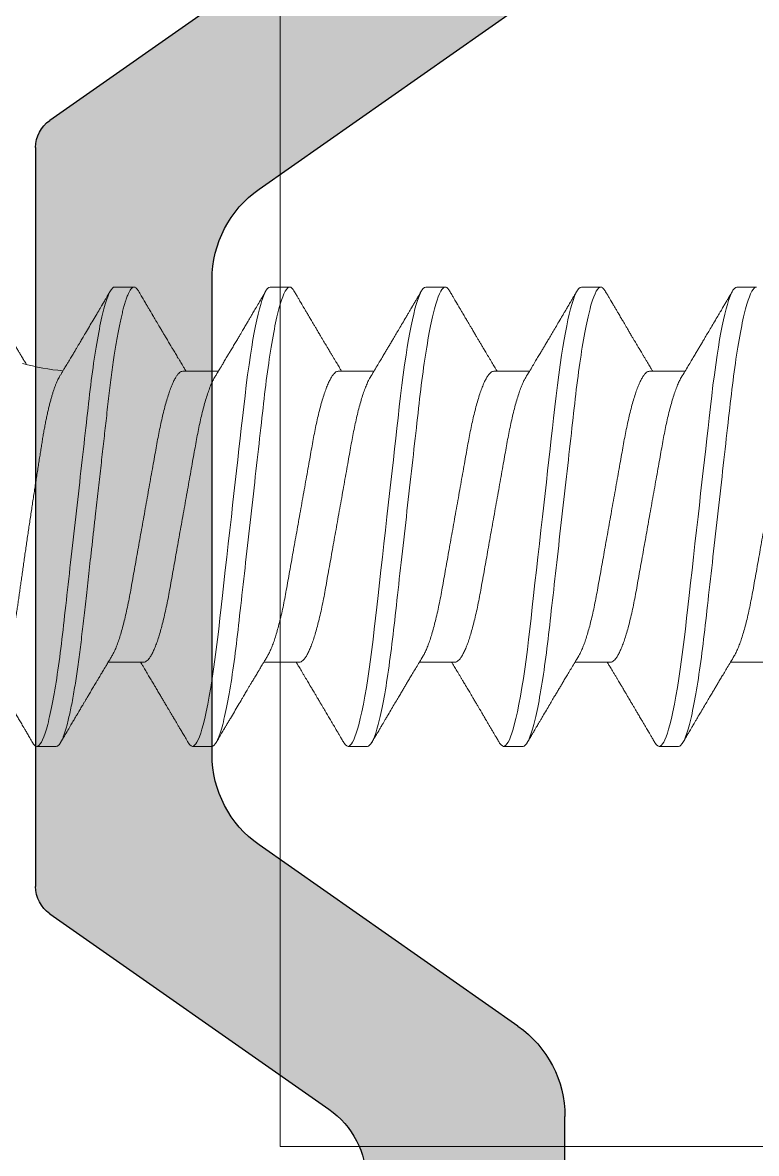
# Model space of a CAD drawing. Extents: x -82 to 113, y -82 to 93.
# Drawn here: x -3.4421 to -3.1801, y 70.3119 to 70.7156 of the extents above; entities that cross this region are included whole.
import ezdxf

# ---------------------------------------------------------------- set-up
doc = ezdxf.new("R2010")
doc.units = 0
doc.header["$MEASUREMENT"] = 0
doc.linetypes.add('SLD-Solid', pattern=[0])
doc.layers.get('0').update_dxf_attribs({"linetype": 'CONTINUOUS'})
for name, color, linetype in [('Ballons', 7, 'CONTINUOUS'), ('I-Strut', 7, 'CONTINUOUS'), ('VENT', 5, 'CONTINUOUS')]:
    doc.layers.add(name, color=color, linetype=linetype)

# ---------------------------------------------------------------- blocks, each defined once
blk = doc.blocks.new('hdgh')
at = {"color": 7, "linetype": 'Continuous', "lineweight": 15}
for p, q in [((0.10011, 0.22493), (0.10011, -0.22468)), ((0.10011, -0.22468), (2.2757, -0.22468))]:
    blk.add_line(p, q, dxfattribs=at)
blk = doc.blocks.new('20254')
at = {"color": 7, "linetype": 'SLD-Solid', "lineweight": 15}
for p, q in [((0.13819, 0.082), (0.13125, 0.082)), ((0.19375, 0.082), (0.18681, 0.082)), ((0.24931, 0.082), (0.24236, 0.082)), ((0.30486, 0.082), (0.29792, 0.082)), ((0.36042, 0.082), (0.35347, 0.082)), ((0.16944, 0.05193), (0.15674, 0.05193)), ((0.225, 0.05193), (0.21229, 0.05193)), ((0.28056, 0.05193), (0.26785, 0.05193)), ((0.33611, 0.05193), (0.3234, 0.05193)), ((0.39167, 0.05193), (0.37896, 0.05193)), ((0.18333, -0.05193), (0.19604, -0.05193)), ((0.23889, -0.05193), (0.2516, -0.05193)), ((0.29444, -0.05193), (0.30715, -0.05193)), ((0.35, -0.05193), (0.36271, -0.05193)), ((0.15903, -0.082), (0.16597, -0.082)), ((0.21458, -0.082), (0.22153, -0.082)), ((0.27014, -0.082), (0.27708, -0.082)), ((0.32569, -0.082), (0.33264, -0.082)), ((0.38125, -0.082), (0.38819, -0.082))]:
    blk.add_line(p, q, dxfattribs=at)
at = {"color": 7, "linetype": 'SLD-Solid', "lineweight": 15, "flags": 128}
for points in [[(0.18527, 0.08062), (0.1854, 0.08084), (0.18588, 0.08149), (0.18635, 0.08187), (0.18681, 0.082), (0.18719, 0.08191), (0.18759, 0.08163), (0.188, 0.08116), (0.18842, 0.08049), (0.18886, 0.07962), (0.1893, 0.07857), (0.18974, 0.07732), (0.19019, 0.07589), (0.19064, 0.07426), (0.19119, 0.07209), (0.19173, 0.06966), (0.19228, 0.06699), (0.19282, 0.0641), (0.19335, 0.061), (0.19387, 0.05772), (0.19436, 0.05442), (0.19484, 0.051), (0.1953, 0.04746), (0.19574, 0.04382), (0.19617, 0.04011), (0.1966, 0.03626), (0.19705, 0.03226), (0.19752, 0.02812), (0.19802, 0.02366), (0.19854, 0.01907), (0.19907, 0.01439), (0.19961, 0.00963), (0.20015, 0.00483), (0.20069, 0), (0.20116, -0.00413), (0.20163, -0.00825), (0.20209, -0.01233), (0.20254, -0.01637), (0.20299, -0.02035), (0.20342, -0.02418), (0.20385, -0.02793), (0.20426, -0.03158), (0.20466, -0.03513), (0.20512, -0.03921), (0.20557, -0.04312), (0.20603, -0.04694), (0.20651, -0.05067), (0.20701, -0.05426), (0.20752, -0.05772), (0.20796, -0.06054), (0.20842, -0.06323), (0.20888, -0.06576), (0.20934, -0.06814), (0.20981, -0.07035), (0.21027, -0.07235), (0.21072, -0.07417), (0.21118, -0.07581), (0.21163, -0.07725), (0.21215, -0.07872), (0.21267, -0.07992), (0.21317, -0.08084), (0.21366, -0.08149), (0.21413, -0.08187), (0.21458, -0.082), (0.21458, -0.082)], [(0.24083, 0.08062), (0.24095, 0.08084), (0.24144, 0.08149), (0.24191, 0.08187), (0.24236, 0.082), (0.24275, 0.08191), (0.24314, 0.08163), (0.24356, 0.08116), (0.24398, 0.08049), (0.24441, 0.07962), (0.24485, 0.07857), (0.24529, 0.07732), (0.24574, 0.07589), (0.2462, 0.07426), (0.24674, 0.07209), (0.24729, 0.06966), (0.24783, 0.06699), (0.24837, 0.0641), (0.24891, 0.061), (0.24943, 0.05772), (0.24992, 0.05442), (0.25039, 0.051), (0.25085, 0.04746), (0.25129, 0.04382), (0.25172, 0.04011), (0.25216, 0.03626), (0.25261, 0.03226), (0.25307, 0.02812), (0.25358, 0.02366), (0.2541, 0.01907), (0.25463, 0.01439), (0.25516, 0.00963), (0.2557, 0.00483), (0.25625, 0), (0.25672, -0.00413), (0.25718, -0.00825), (0.25764, -0.01233), (0.2581, -0.01637), (0.25855, -0.02035), (0.25898, -0.02418), (0.2594, -0.02793), (0.25982, -0.03158), (0.26022, -0.03513), (0.26068, -0.03921), (0.26112, -0.04312), (0.26158, -0.04694), (0.26206, -0.05067), (0.26256, -0.05426), (0.26307, -0.05772), (0.26352, -0.06054), (0.26397, -0.06323), (0.26443, -0.06576), (0.2649, -0.06814), (0.26536, -0.07035), (0.26582, -0.07235), (0.26628, -0.07417), (0.26673, -0.07581), (0.26718, -0.07725), (0.26771, -0.07872), (0.26823, -0.07992), (0.26873, -0.08084), (0.26922, -0.08149), (0.26969, -0.08187), (0.27014, -0.082), (0.27014, -0.082)], [(0.29639, 0.08062), (0.29651, 0.08084), (0.297, 0.08149), (0.29747, 0.08187), (0.29792, 0.082), (0.2983, 0.08191), (0.2987, 0.08163), (0.29911, 0.08116), (0.29954, 0.08049), (0.29997, 0.07962), (0.30041, 0.07857), (0.30085, 0.07732), (0.3013, 0.07589), (0.30175, 0.07426), (0.3023, 0.07209), (0.30284, 0.06966), (0.30339, 0.06699), (0.30393, 0.0641), (0.30446, 0.061), (0.30498, 0.05772), (0.30547, 0.05442), (0.30595, 0.051), (0.30641, 0.04746), (0.30685, 0.04382), (0.30728, 0.04011), (0.30771, 0.03626), (0.30816, 0.03226), (0.30863, 0.02812), (0.30913, 0.02366), (0.30965, 0.01907), (0.31018, 0.01439), (0.31072, 0.00963), (0.31126, 0.00483), (0.31181, 0), (0.31227, -0.00413), (0.31274, -0.00825), (0.3132, -0.01233), (0.31365, -0.01637), (0.3141, -0.02035), (0.31454, -0.02418), (0.31496, -0.02793), (0.31537, -0.03158), (0.31577, -0.03513), (0.31623, -0.03921), (0.31668, -0.04312), (0.31714, -0.04694), (0.31762, -0.05067), (0.31812, -0.05426), (0.31863, -0.05772), (0.31907, -0.06054), (0.31953, -0.06323), (0.31999, -0.06576), (0.32045, -0.06814), (0.32092, -0.07035), (0.32138, -0.07235), (0.32183, -0.07417), (0.32229, -0.07581), (0.32274, -0.07725), (0.32327, -0.07872), (0.32378, -0.07992), (0.32429, -0.08084), (0.32477, -0.08149), (0.32524, -0.08187), (0.32569, -0.082), (0.32569, -0.082)], [(0.35194, 0.08062), (0.35206, 0.08084), (0.35255, 0.08149), (0.35302, 0.08187), (0.35347, 0.082), (0.35386, 0.08191), (0.35426, 0.08163), (0.35467, 0.08116), (0.35509, 0.08049), (0.35553, 0.07962), (0.35596, 0.07857), (0.35641, 0.07732), (0.35686, 0.07589), (0.35731, 0.07426), (0.35785, 0.07209), (0.3584, 0.06966), (0.35894, 0.06699), (0.35948, 0.0641), (0.36002, 0.061), (0.36054, 0.05772), (0.36103, 0.05442), (0.3615, 0.051), (0.36196, 0.04746), (0.36241, 0.04382), (0.36283, 0.04011), (0.36327, 0.03626), (0.36372, 0.03226), (0.36419, 0.02812), (0.36469, 0.02366), (0.36521, 0.01907), (0.36574, 0.01439), (0.36627, 0.00963), (0.36682, 0.00483), (0.36736, 0), (0.36783, -0.00413), (0.36829, -0.00825), (0.36875, -0.01233), (0.36921, -0.01637), (0.36966, -0.02035), (0.37009, -0.02418), (0.37052, -0.02793), (0.37093, -0.03158), (0.37133, -0.03513), (0.37179, -0.03921), (0.37223, -0.04312), (0.3727, -0.04694), (0.37318, -0.05067), (0.37367, -0.05426), (0.37418, -0.05772), (0.37463, -0.06054), (0.37508, -0.06323), (0.37554, -0.06576), (0.37601, -0.06814), (0.37647, -0.07035), (0.37693, -0.07235), (0.37739, -0.07417), (0.37784, -0.07581), (0.37829, -0.07725), (0.37882, -0.07872), (0.37934, -0.07992), (0.37984, -0.08084), (0.38033, -0.08149), (0.3808, -0.08187), (0.38125, -0.082), (0.38125, -0.082)]]:
    blk.add_lwpolyline(points, dxfattribs=at)
at = {"color": 7, "linetype": 'SLD-Solid', "lineweight": 15}
blk.add_arc((0.14585, -0.12181), 0.06988, 94.3001, 106.3714, dxfattribs=at)
for points, knots in [([(0.12972, 0.08062), (0.12976, 0.08069), (0.12997, 0.08108), (0.13033, 0.08152), (0.1308, 0.08193), (0.1311, 0.08198), (0.13125, 0.082)], [0, 0, 0, 0, 0.07665, 0.388307, 0.69623, 1, 1, 1, 1]), ([(0.13125, 0.082), (0.13225, 0.082), (0.13342, 0.08), (0.13587, 0.07169), (0.13714, 0.06538), (0.1389, 0.05388), (0.13947, 0.04973), (0.14052, 0.04105), (0.14101, 0.03655), (0.14266, 0.02194), (0.1439, 0.01099), (0.14638, -0.01099), (0.14762, -0.02194), (0.14927, -0.03655), (0.14976, -0.04105), (0.15081, -0.04973), (0.15137, -0.05388), (0.15314, -0.06538), (0.15441, -0.07169), (0.15686, -0.08), (0.15803, -0.082), (0.15903, -0.082)], [0, 0, 0, 0, 0.125, 0.125, 0.25, 0.25, 0.3125, 0.3125, 0.375, 0.375, 0.5, 0.5, 0.625, 0.625, 0.6875, 0.6875, 0.75, 0.75, 0.875, 0.875, 1, 1, 1, 1]), ([(0.13819, 0.082), (0.13832, 0.08198), (0.13858, 0.08195), (0.13898, 0.08166), (0.13939, 0.08119), (0.13981, 0.08052), (0.14025, 0.07965), (0.14068, 0.0786), (0.14113, 0.07735), (0.14158, 0.07592), (0.14206, 0.07419), (0.14258, 0.07213), (0.14312, 0.0697), (0.14367, 0.06703), (0.14421, 0.06414), (0.14474, 0.06104), (0.14525, 0.05781), (0.14575, 0.05446), (0.14622, 0.05104), (0.14668, 0.04749), (0.14713, 0.04386), (0.14755, 0.04012), (0.14799, 0.03626), (0.14844, 0.03226), (0.14892, 0.02806), (0.14941, 0.02366), (0.14993, 0.01907), (0.15046, 0.01439), (0.151, 0.00963), (0.15154, 0.00483), (0.15206, 0.00023), (0.15255, -0.00413), (0.15301, -0.00825), (0.15348, -0.01233), (0.15393, -0.01637), (0.15438, -0.02032), (0.15481, -0.02418), (0.15524, -0.02793), (0.15565, -0.03158), (0.15608, -0.03535), (0.15651, -0.03921), (0.15696, -0.04316), (0.15742, -0.04698), (0.1579, -0.05071), (0.15839, -0.05431), (0.15888, -0.05759), (0.15935, -0.06057), (0.15981, -0.06326), (0.16027, -0.06579), (0.16073, -0.06817), (0.16119, -0.07037), (0.16165, -0.07238), (0.16211, -0.0742), (0.16257, -0.07584), (0.16304, -0.07737), (0.16354, -0.07877), (0.16406, -0.07996), (0.16456, -0.08088), (0.16505, -0.08153), (0.16552, -0.08192), (0.16595, -0.08204), (0.16636, -0.08194), (0.16676, -0.08166), (0.16714, -0.08123), (0.16739, -0.08081), (0.1675, -0.08063)], [0, 0, 0, 0, 0.014227, 0.028623, 0.043174, 0.057865, 0.072679, 0.087333, 0.102073, 0.116881, 0.131741, 0.14947, 0.167213, 0.18494, 0.202617, 0.220216, 0.237705, 0.25427, 0.270686, 0.286929, 0.302979, 0.318829, 0.33477, 0.350915, 0.367243, 0.384522, 0.401951, 0.419504, 0.437149, 0.454857, 0.472597, 0.487771, 0.502925, 0.51804, 0.533097, 0.548076, 0.562694, 0.577204, 0.59159, 0.605835, 0.622593, 0.639185, 0.655963, 0.672957, 0.690142, 0.707493, 0.722443, 0.737478, 0.752576, 0.76772, 0.78289, 0.797795, 0.812688, 0.827549, 0.842361, 0.859903, 0.87732, 0.894584, 0.911667, 0.928546, 0.945198, 0.959425, 0.973821, 0.988372, 1, 1, 1, 1]), ([(0.19375, 0.082), (0.19475, 0.082), (0.19592, 0.08), (0.19837, 0.07169), (0.19964, 0.06538), (0.2014, 0.05388), (0.20197, 0.04973), (0.20302, 0.04105), (0.20351, 0.03655), (0.20516, 0.02194), (0.2064, 0.01099), (0.20888, -0.01099), (0.21012, -0.02194), (0.21177, -0.03655), (0.21226, -0.04105), (0.21331, -0.04973), (0.21387, -0.05388), (0.21564, -0.06538), (0.21691, -0.07169), (0.21936, -0.08), (0.22053, -0.082), (0.22153, -0.082)], [0, 0, 0, 0, 0.125, 0.125, 0.25, 0.25, 0.3125, 0.3125, 0.375, 0.375, 0.5, 0.5, 0.625, 0.625, 0.6875, 0.6875, 0.75, 0.75, 0.875, 0.875, 1, 1, 1, 1]), ([(0.24931, 0.082), (0.25031, 0.082), (0.25148, 0.08), (0.25392, 0.07169), (0.2552, 0.06538), (0.25696, 0.05388), (0.25752, 0.04973), (0.25858, 0.04105), (0.25907, 0.03655), (0.26072, 0.02194), (0.26195, 0.01099), (0.26443, -0.01099), (0.26567, -0.02194), (0.26732, -0.03655), (0.26781, -0.04105), (0.26886, -0.04973), (0.26943, -0.05388), (0.27119, -0.06538), (0.27246, -0.07169), (0.27491, -0.08), (0.27608, -0.082), (0.27708, -0.082)], [0, 0, 0, 0, 0.125, 0.125, 0.25, 0.25, 0.3125, 0.3125, 0.375, 0.375, 0.5, 0.5, 0.625, 0.625, 0.6875, 0.6875, 0.75, 0.75, 0.875, 0.875, 1, 1, 1, 1]), ([(0.30486, 0.082), (0.30586, 0.082), (0.30703, 0.08), (0.30948, 0.07169), (0.31075, 0.06538), (0.31252, 0.05388), (0.31308, 0.04973), (0.31413, 0.04105), (0.31462, 0.03655), (0.31627, 0.02194), (0.31751, 0.01099), (0.31999, -0.01099), (0.32123, -0.02194), (0.32288, -0.03655), (0.32337, -0.04105), (0.32442, -0.04973), (0.32498, -0.05388), (0.32675, -0.06538), (0.32802, -0.07169), (0.33047, -0.08), (0.33164, -0.082), (0.33264, -0.082)], [0, 0, 0, 0, 0.125, 0.125, 0.25, 0.25, 0.3125, 0.3125, 0.375, 0.375, 0.5, 0.5, 0.625, 0.625, 0.6875, 0.6875, 0.75, 0.75, 0.875, 0.875, 1, 1, 1, 1]), ([(0.36042, 0.082), (0.36142, 0.082), (0.36259, 0.08), (0.36504, 0.07169), (0.36631, 0.06538), (0.36807, 0.05388), (0.36864, 0.04973), (0.36969, 0.04105), (0.37018, 0.03655), (0.37183, 0.02194), (0.37307, 0.01099), (0.37555, -0.01099), (0.37678, -0.02194), (0.37843, -0.03655), (0.37892, -0.04105), (0.37998, -0.04973), (0.38054, -0.05388), (0.3823, -0.06538), (0.38358, -0.07169), (0.38602, -0.08), (0.38719, -0.082), (0.38819, -0.082)], [0, 0, 0, 0, 0.125, 0.125, 0.25, 0.25, 0.3125, 0.3125, 0.375, 0.375, 0.5, 0.5, 0.625, 0.625, 0.6875, 0.6875, 0.75, 0.75, 0.875, 0.875, 1, 1, 1, 1]), ([(0.12972, 0.08064), (0.12939, 0.08008), (0.12878, 0.07903), (0.12791, 0.07757), (0.12718, 0.07632), (0.12657, 0.07528), (0.12605, 0.0744), (0.1256, 0.07363), (0.12516, 0.07289), (0.1246, 0.07193), (0.12392, 0.07078), (0.12316, 0.06949), (0.12248, 0.06835), (0.12197, 0.06748), (0.12156, 0.06679), (0.12117, 0.06614), (0.12073, 0.06538), (0.12026, 0.0646), (0.11984, 0.06388), (0.11947, 0.06326), (0.11913, 0.06269), (0.1188, 0.06213), (0.11842, 0.06149), (0.11796, 0.06072), (0.1174, 0.05977), (0.11692, 0.05897), (0.11663, 0.05849), (0.11657, 0.05839)], [0, 0, 0, 0, 0.075415, 0.14118, 0.197308, 0.24381, 0.281008, 0.315059, 0.348359, 0.380907, 0.44375, 0.503172, 0.554797, 0.597471, 0.620964, 0.648073, 0.685152, 0.722463, 0.753946, 0.782398, 0.805665, 0.830712, 0.857978, 0.892307, 0.935021, 0.986105, 1, 1, 1, 1]), ([(0.15806, 0.04973), (0.15783, 0.0501), (0.15743, 0.05078), (0.15688, 0.05169), (0.15644, 0.05243), (0.15607, 0.05304), (0.15576, 0.05356), (0.15547, 0.05404), (0.15516, 0.05456), (0.15479, 0.05517), (0.15437, 0.05589), (0.15391, 0.05665), (0.15349, 0.05736), (0.15313, 0.05795), (0.15283, 0.05846), (0.15252, 0.05898), (0.15215, 0.0596), (0.15157, 0.06058), (0.15082, 0.06184), (0.14999, 0.06324), (0.14925, 0.06448), (0.14863, 0.06554), (0.14809, 0.06644), (0.14763, 0.06722), (0.1472, 0.06794), (0.14682, 0.06859), (0.14644, 0.06923), (0.14605, 0.0699), (0.14557, 0.07072), (0.14499, 0.07168), (0.14427, 0.07292), (0.14337, 0.07445), (0.14228, 0.0763), (0.14105, 0.07839), (0.14018, 0.07987), (0.13972, 0.08064)], [0, 0, 0, 0, 0.036375, 0.065752, 0.088832, 0.10846, 0.124925, 0.139155, 0.155434, 0.175287, 0.198721, 0.225258, 0.248989, 0.268164, 0.282809, 0.298279, 0.318445, 0.343234, 0.393465, 0.440819, 0.479272, 0.513949, 0.543231, 0.56711, 0.589352, 0.613399, 0.63006, 0.651531, 0.677897, 0.709164, 0.745336, 0.797458, 0.857265, 0.924774, 1, 1, 1, 1]), ([(0.18528, 0.08064), (0.18494, 0.08007), (0.1843, 0.07898), (0.1834, 0.07744), (0.1826, 0.07609), (0.18192, 0.07494), (0.18135, 0.07397), (0.18092, 0.07323), (0.18061, 0.0727), (0.18039, 0.07233), (0.18021, 0.07203), (0.18004, 0.07174), (0.17984, 0.0714), (0.17957, 0.07095), (0.17919, 0.07031), (0.17873, 0.06952), (0.1782, 0.06863), (0.1776, 0.06762), (0.17696, 0.06653), (0.17625, 0.06533), (0.17566, 0.06434), (0.17515, 0.06347), (0.17472, 0.06274), (0.17429, 0.06202), (0.1739, 0.06137), (0.17357, 0.06082), (0.17327, 0.06031), (0.17294, 0.05976), (0.17254, 0.05907), (0.17208, 0.05831), (0.17161, 0.05752), (0.17113, 0.05672), (0.17065, 0.05591), (0.17016, 0.0551), (0.16967, 0.05427), (0.16912, 0.05336), (0.16864, 0.05256), (0.16834, 0.05207), (0.16826, 0.05193)], [0, 0, 0, 0, 0.060027, 0.113444, 0.160262, 0.20049, 0.234136, 0.261206, 0.277196, 0.289491, 0.300394, 0.308243, 0.319963, 0.335678, 0.355386, 0.386884, 0.418389, 0.447438, 0.493211, 0.531698, 0.572864, 0.596748, 0.622367, 0.648909, 0.67194, 0.690791, 0.706379, 0.725027, 0.74907, 0.777618, 0.805316, 0.831266, 0.861834, 0.889567, 0.916413, 0.94833, 0.985719, 1, 1, 1, 1]), ([(0.21362, 0.04973), (0.21337, 0.05013), (0.21292, 0.05088), (0.21229, 0.05193), (0.21176, 0.05282), (0.21129, 0.0536), (0.21091, 0.05424), (0.21061, 0.05473), (0.21037, 0.05514), (0.21009, 0.05561), (0.20972, 0.05623), (0.20928, 0.05696), (0.20872, 0.0579), (0.2081, 0.05894), (0.20745, 0.06004), (0.20687, 0.061), (0.20636, 0.06186), (0.2059, 0.06263), (0.20547, 0.06337), (0.20501, 0.06415), (0.20422, 0.06547), (0.20313, 0.06732), (0.20175, 0.06965), (0.20059, 0.07162), (0.19965, 0.07321), (0.199, 0.07431), (0.19854, 0.07509), (0.19826, 0.07558), (0.19809, 0.07586), (0.19789, 0.0762), (0.1976, 0.0767), (0.19719, 0.07739), (0.19666, 0.07829), (0.19601, 0.0794), (0.19554, 0.08021), (0.19528, 0.08064)], [0, 0, 0, 0, 0.0389475, 0.0729414, 0.1019674, 0.1260137, 0.1487359, 0.1639027, 0.1742179, 0.1887235, 0.2091963, 0.2346023, 0.2597649, 0.3005393, 0.3359693, 0.366051, 0.3941458, 0.419258, 0.441383, 0.465029, 0.4950611, 0.5698952, 0.6442649, 0.7212028, 0.7611606, 0.7978204, 0.827546, 0.8368654, 0.8451548, 0.8546362, 0.8705004, 0.8929639, 0.9220311, 0.9577075, 1, 1, 1, 1]), ([(0.24083, 0.08064), (0.24057, 0.0802), (0.2401, 0.0794), (0.23945, 0.07829), (0.23893, 0.0774), (0.23855, 0.07677), (0.23831, 0.07635), (0.23817, 0.07611), (0.23798, 0.07579), (0.23768, 0.07529), (0.23722, 0.07449), (0.23666, 0.07354), (0.23596, 0.07237), (0.23522, 0.0711), (0.23451, 0.06991), (0.23392, 0.06891), (0.23338, 0.068), (0.23278, 0.06698), (0.23212, 0.06585), (0.23145, 0.06473), (0.23082, 0.06367), (0.23028, 0.06276), (0.2298, 0.06195), (0.22942, 0.06131), (0.22912, 0.06081), (0.22888, 0.0604), (0.22862, 0.05996), (0.22828, 0.05939), (0.22785, 0.05866), (0.22736, 0.05784), (0.22681, 0.05693), (0.22626, 0.056), (0.22572, 0.0551), (0.22522, 0.05426), (0.22469, 0.05339), (0.22423, 0.05261), (0.22392, 0.0521), (0.22382, 0.05193)], [0, 0, 0, 0, 0.045775, 0.084131, 0.115075, 0.138612, 0.150192, 0.158483, 0.163856, 0.183478, 0.211094, 0.246472, 0.282539, 0.333808, 0.378477, 0.407016, 0.438347, 0.473682, 0.513015, 0.556337, 0.590525, 0.623906, 0.651915, 0.674506, 0.691683, 0.703738, 0.717681, 0.737473, 0.763111, 0.793819, 0.82368, 0.85875, 0.890452, 0.918808, 0.946487, 0.981767, 1, 1, 1, 1]), ([(0.26917, 0.04973), (0.26874, 0.05045), (0.26792, 0.05182), (0.26674, 0.05377), (0.26568, 0.05555), (0.26472, 0.05715), (0.26388, 0.05857), (0.26311, 0.05986), (0.26238, 0.06109), (0.26163, 0.06235), (0.26079, 0.06376), (0.25985, 0.06535), (0.25879, 0.06715), (0.25761, 0.06914), (0.25656, 0.07092), (0.25571, 0.07236), (0.25513, 0.07334), (0.25464, 0.07417), (0.25429, 0.07477), (0.25402, 0.07522), (0.25378, 0.07563), (0.25348, 0.07615), (0.25304, 0.0769), (0.25245, 0.0779), (0.25168, 0.0792), (0.25113, 0.08013), (0.25084, 0.08064)], [0, 0, 0, 0, 0.06997, 0.133056, 0.190547, 0.242491, 0.288789, 0.328728, 0.367368, 0.408273, 0.451739, 0.504295, 0.56186, 0.626323, 0.697702, 0.734108, 0.765807, 0.792588, 0.814446, 0.823999, 0.836768, 0.853658, 0.87467, 0.909103, 0.950877, 1, 1, 1, 1]), ([(0.29639, 0.08064), (0.29613, 0.0802), (0.29566, 0.0794), (0.29501, 0.07829), (0.29448, 0.0774), (0.29411, 0.07677), (0.29387, 0.07635), (0.29372, 0.07611), (0.29354, 0.07579), (0.29324, 0.07529), (0.29277, 0.07449), (0.29221, 0.07354), (0.29152, 0.07237), (0.29077, 0.0711), (0.29007, 0.06991), (0.28948, 0.06891), (0.28894, 0.068), (0.28834, 0.06698), (0.28767, 0.06585), (0.28701, 0.06473), (0.28638, 0.06367), (0.28584, 0.06276), (0.28536, 0.06195), (0.28497, 0.06131), (0.28468, 0.06081), (0.28443, 0.0604), (0.28417, 0.05996), (0.28384, 0.05939), (0.2834, 0.05866), (0.28291, 0.05784), (0.28237, 0.05693), (0.28182, 0.056), (0.28127, 0.0551), (0.28077, 0.05426), (0.28025, 0.05339), (0.27979, 0.05261), (0.27948, 0.0521), (0.27937, 0.05193)], [0, 0, 0, 0, 0.045775, 0.084131, 0.115075, 0.138612, 0.150192, 0.158483, 0.163856, 0.183478, 0.211094, 0.246473, 0.282539, 0.333808, 0.378477, 0.407016, 0.438347, 0.473682, 0.513015, 0.556337, 0.590525, 0.623906, 0.651915, 0.674506, 0.691683, 0.703738, 0.717681, 0.737473, 0.763111, 0.793819, 0.82368, 0.85875, 0.890452, 0.918808, 0.946487, 0.981767, 1, 1, 1, 1]), ([(0.32473, 0.04973), (0.32429, 0.05045), (0.32347, 0.05182), (0.3223, 0.05377), (0.32124, 0.05555), (0.32028, 0.05715), (0.31943, 0.05857), (0.31867, 0.05986), (0.31793, 0.06109), (0.31718, 0.06235), (0.31634, 0.06376), (0.31541, 0.06535), (0.31434, 0.06715), (0.31316, 0.06914), (0.31211, 0.07092), (0.31126, 0.07236), (0.31069, 0.07334), (0.3102, 0.07417), (0.30985, 0.07477), (0.30958, 0.07522), (0.30934, 0.07563), (0.30903, 0.07615), (0.30859, 0.0769), (0.308, 0.0779), (0.30724, 0.0792), (0.30669, 0.08013), (0.30639, 0.08064)], [0, 0, 0, 0, 0.06997, 0.133056, 0.190547, 0.242491, 0.288789, 0.328728, 0.367368, 0.408273, 0.451738, 0.504295, 0.56186, 0.626323, 0.697702, 0.734108, 0.765807, 0.792588, 0.814446, 0.823999, 0.836768, 0.853658, 0.87467, 0.909103, 0.950877, 1, 1, 1, 1]), ([(0.35194, 0.08064), (0.35168, 0.0802), (0.35121, 0.0794), (0.35056, 0.07829), (0.35004, 0.0774), (0.34967, 0.07677), (0.34942, 0.07635), (0.34928, 0.07611), (0.34909, 0.07579), (0.34879, 0.07529), (0.34833, 0.07449), (0.34777, 0.07354), (0.34708, 0.07237), (0.34633, 0.0711), (0.34563, 0.06991), (0.34503, 0.06891), (0.3445, 0.068), (0.34389, 0.06698), (0.34323, 0.06585), (0.34256, 0.06473), (0.34193, 0.06367), (0.34139, 0.06276), (0.34092, 0.06195), (0.34053, 0.06131), (0.34024, 0.06081), (0.33999, 0.0604), (0.33973, 0.05996), (0.33939, 0.05939), (0.33896, 0.05866), (0.33847, 0.05784), (0.33792, 0.05693), (0.33737, 0.056), (0.33683, 0.0551), (0.33633, 0.05426), (0.33581, 0.05339), (0.33534, 0.05261), (0.33503, 0.0521), (0.33493, 0.05193)], [0, 0, 0, 0, 0.045775, 0.084131, 0.115075, 0.138612, 0.150192, 0.158483, 0.163856, 0.183478, 0.211094, 0.246473, 0.282539, 0.333808, 0.378477, 0.407016, 0.438347, 0.473682, 0.513015, 0.556337, 0.590525, 0.623906, 0.651915, 0.674506, 0.691683, 0.703738, 0.717681, 0.737473, 0.763111, 0.793819, 0.82368, 0.85875, 0.890452, 0.918808, 0.946487, 0.981767, 1, 1, 1, 1]), ([(0.38028, 0.04973), (0.37985, 0.05045), (0.37903, 0.05182), (0.37785, 0.05377), (0.37679, 0.05555), (0.37583, 0.05715), (0.37499, 0.05857), (0.37422, 0.05986), (0.37349, 0.06109), (0.37274, 0.06235), (0.3719, 0.06376), (0.37096, 0.06535), (0.3699, 0.06715), (0.36872, 0.06914), (0.36767, 0.07092), (0.36682, 0.07236), (0.36624, 0.07334), (0.36575, 0.07417), (0.3654, 0.07477), (0.36513, 0.07522), (0.36489, 0.07563), (0.36459, 0.07615), (0.36415, 0.0769), (0.36356, 0.0779), (0.3628, 0.0792), (0.36224, 0.08013), (0.36195, 0.08064)], [0, 0, 0, 0, 0.069971, 0.133056, 0.190547, 0.242491, 0.288789, 0.328728, 0.367368, 0.408273, 0.451739, 0.504295, 0.56186, 0.626323, 0.697702, 0.734108, 0.765807, 0.792588, 0.814446, 0.823999, 0.836768, 0.853658, 0.87467, 0.909103, 0.950877, 1, 1, 1, 1]), ([(0.13935, -0.05004), (0.13935, -0.05003), (0.13922, -0.04984), (0.13897, -0.04937), (0.1386, -0.04863), (0.13823, -0.04779), (0.13785, -0.04685), (0.13747, -0.04582), (0.13709, -0.0447), (0.13672, -0.0435), (0.13635, -0.04223), (0.13599, -0.04089), (0.13562, -0.03947), (0.13527, -0.03796), (0.13491, -0.03637), (0.13455, -0.0347), (0.13421, -0.03294), (0.13387, -0.03115), (0.13354, -0.02932), (0.13323, -0.02745), (0.13292, -0.02553), (0.13261, -0.02355), (0.13228, -0.0215), (0.13195, -0.0194), (0.13162, -0.01726), (0.13128, -0.01509), (0.13094, -0.01291), (0.1306, -0.01071), (0.13026, -0.00848), (0.12991, -0.00622), (0.12956, -0.00393), (0.12921, -0.0016), (0.12886, 0.00074), (0.12851, 0.00307), (0.12817, 0.00538), (0.12783, 0.00768), (0.1275, 0.00997), (0.12716, 0.01227), (0.12683, 0.01457), (0.1265, 0.01687), (0.12617, 0.01915), (0.12586, 0.02137), (0.12555, 0.02353), (0.12526, 0.02562), (0.12497, 0.02768), (0.12468, 0.02972), (0.12439, 0.03171), (0.12408, 0.03368), (0.12377, 0.03559), (0.12346, 0.03743), (0.12315, 0.03921), (0.12283, 0.04092), (0.12252, 0.04257), (0.1222, 0.04416), (0.12187, 0.04568), (0.12155, 0.04714), (0.12122, 0.04853), (0.12089, 0.04982), (0.12057, 0.05102), (0.12026, 0.05213), (0.11994, 0.05315), (0.11963, 0.05409), (0.11931, 0.05494), (0.119, 0.0557), (0.1187, 0.05635), (0.11841, 0.05688), (0.11814, 0.0573), (0.11788, 0.05762), (0.11763, 0.05786), (0.11747, 0.05794), (0.11739, 0.05799)], [0, 0, 0, 0, 0.000747, 0.015086, 0.029523, 0.04396, 0.058705, 0.07345, 0.088302, 0.103153, 0.117619, 0.132085, 0.146652, 0.161219, 0.176106, 0.190994, 0.205993, 0.220992, 0.235361, 0.249729, 0.264198, 0.278667, 0.293441, 0.308215, 0.323092, 0.33797, 0.352541, 0.367112, 0.381782, 0.396452, 0.411432, 0.426412, 0.441498, 0.456585, 0.47136, 0.486135, 0.501013, 0.515892, 0.531097, 0.546301, 0.56162, 0.576938, 0.591637, 0.606336, 0.621138, 0.63594, 0.651049, 0.666158, 0.681369, 0.696581, 0.711612, 0.726642, 0.741773, 0.756904, 0.77235, 0.787797, 0.803352, 0.818907, 0.834247, 0.849587, 0.865034, 0.880482, 0.896267, 0.912052, 0.927955, 0.943858, 0.957842, 0.971846, 0.985913, 1, 1, 1, 1]), ([(0.15806, 0.04973), (0.15827, 0.04935), (0.15871, 0.04858), (0.15938, 0.0471), (0.16005, 0.0454), (0.1607, 0.04349), (0.16135, 0.04138), (0.16199, 0.03907), (0.16263, 0.03654), (0.16327, 0.03379), (0.16389, 0.03085), (0.16449, 0.02779), (0.16506, 0.02461), (0.16565, 0.02128), (0.16626, 0.01788), (0.16688, 0.0144), (0.1675, 0.0109), (0.16814, 0.00731), (0.16879, 0.00367), (0.16946, -0.00007), (0.17014, -0.00389), (0.17083, -0.00775), (0.1715, -0.01154), (0.17216, -0.01524), (0.1728, -0.01882), (0.1734, -0.02219), (0.17396, -0.02534), (0.1745, -0.02832), (0.17507, -0.03119), (0.17566, -0.03395), (0.17628, -0.03664), (0.17693, -0.03922), (0.17762, -0.04165), (0.17831, -0.04386), (0.179, -0.04583), (0.17969, -0.04753), (0.18036, -0.04894), (0.18101, -0.05006), (0.18162, -0.0509), (0.18222, -0.0515), (0.18279, -0.05186), (0.18315, -0.05191), (0.18333, -0.05193)], [0, 0, 0, 0, 0.025056, 0.051306, 0.07614, 0.100988, 0.125785, 0.150464, 0.174964, 0.200685, 0.226068, 0.251053, 0.275673, 0.300597, 0.325927, 0.350128, 0.374582, 0.399229, 0.424006, 0.448848, 0.475194, 0.501462, 0.527575, 0.553458, 0.579042, 0.604262, 0.627655, 0.650894, 0.674509, 0.698472, 0.722732, 0.748723, 0.774911, 0.801222, 0.827578, 0.8539, 0.88011, 0.904653, 0.928969, 0.953, 0.976693, 1, 1, 1, 1]), ([(0.16944, 0.05193), (0.16964, 0.0519), (0.17002, 0.05185), (0.17063, 0.05144), (0.17126, 0.05077), (0.17192, 0.04982), (0.1726, 0.04858), (0.17327, 0.0471), (0.17394, 0.04539), (0.17459, 0.04349), (0.17524, 0.04138), (0.17588, 0.03907), (0.17652, 0.03654), (0.17716, 0.03379), (0.17778, 0.03085), (0.17838, 0.02779), (0.17895, 0.02461), (0.17954, 0.02128), (0.18015, 0.01788), (0.18076, 0.0144), (0.18139, 0.0109), (0.18203, 0.00731), (0.18268, 0.00367), (0.18335, -0.00007), (0.18403, -0.00389), (0.18471, -0.00775), (0.18539, -0.01154), (0.18605, -0.01524), (0.18669, -0.01882), (0.18729, -0.02219), (0.18785, -0.02534), (0.18839, -0.02832), (0.18895, -0.03119), (0.18954, -0.03395), (0.19017, -0.03664), (0.19082, -0.03922), (0.1915, -0.04165), (0.1922, -0.04386), (0.19289, -0.04583), (0.19358, -0.04753), (0.19419, -0.04883), (0.19457, -0.04946), (0.19472, -0.04971)], [0, 0, 0, 0, 0.0247329, 0.0498966, 0.075433, 0.1012784, 0.1273633, 0.1536143, 0.1784492, 0.2032981, 0.2280951, 0.2527754, 0.2772758, 0.3029969, 0.3283811, 0.3533669, 0.3779878, 0.4029119, 0.4282428, 0.452445, 0.4768994, 0.5015467, 0.5263243, 0.5511677, 0.5775145, 0.6037831, 0.6298963, 0.6557803, 0.6813649, 0.7065855, 0.7299791, 0.753219, 0.7768347, 0.8007988, 0.8250592, 0.8510503, 0.8772394, 0.903551, 0.9299075, 0.9562304, 0.9824417, 1, 1, 1, 1]), ([(0.21361, 0.04973), (0.21383, 0.04935), (0.21427, 0.04858), (0.21494, 0.0471), (0.2156, 0.0454), (0.21626, 0.04349), (0.21691, 0.04138), (0.21755, 0.03907), (0.21819, 0.03654), (0.21883, 0.03379), (0.21945, 0.03085), (0.22005, 0.02779), (0.22061, 0.02461), (0.2212, 0.02128), (0.22181, 0.01788), (0.22243, 0.0144), (0.22306, 0.0109), (0.2237, 0.00731), (0.22435, 0.00367), (0.22501, -0.00007), (0.22569, -0.00389), (0.22638, -0.00775), (0.22706, -0.01154), (0.22772, -0.01524), (0.22836, -0.01882), (0.22896, -0.02219), (0.22952, -0.02534), (0.23005, -0.02832), (0.23062, -0.03119), (0.23121, -0.03395), (0.23183, -0.03664), (0.23249, -0.03922), (0.23317, -0.04165), (0.23386, -0.04386), (0.23456, -0.04583), (0.23525, -0.04753), (0.23592, -0.04894), (0.23656, -0.05006), (0.23718, -0.0509), (0.23777, -0.0515), (0.23835, -0.05186), (0.23871, -0.05191), (0.23889, -0.05193)], [0, 0, 0, 0, 0.025055, 0.051305, 0.07614, 0.100988, 0.125784, 0.150464, 0.174963, 0.200684, 0.226067, 0.251052, 0.275673, 0.300596, 0.325926, 0.350128, 0.374582, 0.399228, 0.424005, 0.448848, 0.475194, 0.501462, 0.527574, 0.553458, 0.579042, 0.604262, 0.627654, 0.650894, 0.674509, 0.698472, 0.722732, 0.748722, 0.774911, 0.801222, 0.827577, 0.8539, 0.88011, 0.904653, 0.928969, 0.953, 0.976693, 1, 1, 1, 1]), ([(0.225, 0.05193), (0.22519, 0.0519), (0.22558, 0.05185), (0.22619, 0.05144), (0.22682, 0.05077), (0.22748, 0.04982), (0.22815, 0.04858), (0.22882, 0.0471), (0.22949, 0.04539), (0.23015, 0.04349), (0.2308, 0.04138), (0.23144, 0.03907), (0.23208, 0.03654), (0.23271, 0.03379), (0.23334, 0.03085), (0.23393, 0.02779), (0.2345, 0.02461), (0.23509, 0.02128), (0.2357, 0.01788), (0.23632, 0.0144), (0.23695, 0.0109), (0.23759, 0.00731), (0.23823, 0.00367), (0.2389, -0.00007), (0.23958, -0.00389), (0.24027, -0.00775), (0.24095, -0.01154), (0.24161, -0.01524), (0.24224, -0.01882), (0.24284, -0.02219), (0.24341, -0.02534), (0.24394, -0.02832), (0.24451, -0.03119), (0.2451, -0.03395), (0.24572, -0.03664), (0.24638, -0.03922), (0.24706, -0.04165), (0.24775, -0.04386), (0.24845, -0.04583), (0.24914, -0.04753), (0.24975, -0.04883), (0.25012, -0.04946), (0.25027, -0.04971)], [0, 0, 0, 0, 0.024733, 0.049897, 0.075434, 0.10128, 0.127365, 0.153616, 0.178452, 0.203301, 0.228098, 0.252779, 0.277279, 0.303001, 0.328385, 0.353372, 0.377993, 0.402917, 0.428248, 0.452451, 0.476906, 0.501553, 0.526331, 0.551175, 0.577522, 0.603791, 0.629905, 0.655789, 0.681374, 0.706595, 0.729989, 0.753229, 0.776845, 0.800809, 0.82507, 0.851061, 0.877251, 0.903563, 0.92992, 0.956243, 0.982455, 1, 1, 1, 1]), ([(0.26917, 0.04973), (0.26939, 0.04935), (0.26983, 0.04858), (0.27049, 0.0471), (0.27116, 0.0454), (0.27181, 0.04349), (0.27246, 0.04138), (0.2731, 0.03907), (0.27375, 0.03654), (0.27438, 0.03379), (0.275, 0.03085), (0.2756, 0.02779), (0.27617, 0.02461), (0.27676, 0.02128), (0.27737, 0.01788), (0.27799, 0.0144), (0.27861, 0.0109), (0.27925, 0.00731), (0.2799, 0.00367), (0.28057, -0.00007), (0.28125, -0.00389), (0.28194, -0.00775), (0.28261, -0.01154), (0.28327, -0.01524), (0.28391, -0.01882), (0.28451, -0.02219), (0.28507, -0.02534), (0.28561, -0.02832), (0.28618, -0.03119), (0.28677, -0.03395), (0.28739, -0.03664), (0.28805, -0.03922), (0.28873, -0.04165), (0.28942, -0.04386), (0.29011, -0.04583), (0.2908, -0.04753), (0.29148, -0.04894), (0.29212, -0.05006), (0.29274, -0.0509), (0.29333, -0.0515), (0.2939, -0.05186), (0.29426, -0.05191), (0.29444, -0.05193)], [0, 0, 0, 0, 0.025043, 0.051294, 0.076128, 0.100977, 0.125773, 0.150453, 0.174953, 0.200674, 0.226058, 0.251043, 0.275664, 0.300587, 0.325918, 0.35012, 0.374574, 0.399221, 0.423998, 0.448841, 0.475188, 0.501456, 0.527569, 0.553452, 0.579036, 0.604257, 0.62765, 0.650889, 0.674505, 0.698468, 0.722729, 0.748719, 0.774908, 0.801219, 0.827575, 0.853898, 0.880109, 0.904652, 0.928968, 0.952999, 0.976692, 1, 1, 1, 1]), ([(0.28056, 0.05193), (0.28075, 0.0519), (0.28113, 0.05185), (0.28174, 0.05144), (0.28238, 0.05077), (0.28303, 0.04982), (0.28371, 0.04858), (0.28438, 0.0471), (0.28505, 0.04539), (0.2857, 0.04349), (0.28635, 0.04138), (0.28699, 0.03907), (0.28763, 0.03654), (0.28827, 0.03379), (0.28889, 0.03085), (0.28949, 0.02779), (0.29006, 0.02461), (0.29065, 0.02128), (0.29126, 0.01788), (0.29188, 0.0144), (0.2925, 0.0109), (0.29314, 0.00731), (0.29379, 0.00367), (0.29446, -0.00007), (0.29514, -0.00389), (0.29583, -0.00775), (0.2965, -0.01154), (0.29716, -0.01524), (0.2978, -0.01882), (0.2984, -0.02219), (0.29896, -0.02534), (0.2995, -0.02832), (0.30007, -0.03119), (0.30066, -0.03395), (0.30128, -0.03664), (0.30193, -0.03922), (0.30262, -0.04165), (0.30331, -0.04386), (0.304, -0.04583), (0.30469, -0.04753), (0.3053, -0.04883), (0.30568, -0.04946), (0.30583, -0.04971)], [0, 0, 0, 0, 0.024733, 0.049897, 0.075434, 0.10128, 0.127365, 0.153616, 0.178452, 0.203301, 0.228098, 0.252779, 0.277279, 0.303001, 0.328385, 0.353372, 0.377993, 0.402917, 0.428248, 0.452451, 0.476906, 0.501553, 0.526331, 0.551175, 0.577522, 0.603791, 0.629905, 0.655789, 0.681374, 0.706595, 0.729989, 0.753229, 0.776845, 0.800809, 0.82507, 0.851061, 0.877251, 0.903563, 0.92992, 0.956243, 0.982455, 1, 1, 1, 1]), ([(0.32473, 0.04973), (0.32494, 0.04935), (0.32538, 0.04858), (0.32605, 0.0471), (0.32671, 0.0454), (0.32737, 0.04349), (0.32802, 0.04138), (0.32866, 0.03907), (0.3293, 0.03654), (0.32994, 0.03379), (0.33056, 0.03085), (0.33116, 0.02779), (0.33172, 0.02461), (0.33232, 0.02128), (0.33292, 0.01788), (0.33354, 0.0144), (0.33417, 0.0109), (0.33481, 0.00731), (0.33546, 0.00367), (0.33612, -0.00007), (0.3368, -0.00389), (0.33749, -0.00775), (0.33817, -0.01154), (0.33883, -0.01524), (0.33947, -0.01882), (0.34007, -0.02219), (0.34063, -0.02534), (0.34117, -0.02832), (0.34173, -0.03119), (0.34232, -0.03395), (0.34295, -0.03664), (0.3436, -0.03922), (0.34428, -0.04165), (0.34497, -0.04386), (0.34567, -0.04583), (0.34636, -0.04753), (0.34703, -0.04894), (0.34768, -0.05006), (0.34829, -0.0509), (0.34889, -0.0515), (0.34946, -0.05186), (0.34982, -0.05191), (0.35, -0.05193)], [0, 0, 0, 0, 0.025043, 0.051294, 0.076128, 0.100977, 0.125773, 0.150453, 0.174953, 0.200674, 0.226058, 0.251043, 0.275664, 0.300587, 0.325918, 0.35012, 0.374574, 0.399221, 0.423998, 0.448841, 0.475188, 0.501456, 0.527569, 0.553452, 0.579036, 0.604257, 0.62765, 0.650889, 0.674505, 0.698468, 0.722729, 0.748719, 0.774908, 0.801219, 0.827575, 0.853898, 0.880109, 0.904652, 0.928968, 0.952999, 0.976692, 1, 1, 1, 1]), ([(0.33611, 0.05193), (0.3363, 0.0519), (0.33669, 0.05185), (0.3373, 0.05144), (0.33793, 0.05077), (0.33859, 0.04982), (0.33926, 0.04858), (0.33994, 0.0471), (0.3406, 0.04539), (0.34126, 0.04349), (0.34191, 0.04138), (0.34255, 0.03907), (0.34319, 0.03654), (0.34383, 0.03379), (0.34445, 0.03085), (0.34505, 0.02779), (0.34561, 0.02461), (0.3462, 0.02128), (0.34681, 0.01788), (0.34743, 0.0144), (0.34806, 0.0109), (0.3487, 0.00731), (0.34935, 0.00367), (0.35001, -0.00007), (0.35069, -0.00389), (0.35138, -0.00775), (0.35206, -0.01154), (0.35272, -0.01524), (0.35336, -0.01882), (0.35396, -0.02219), (0.35452, -0.02534), (0.35505, -0.02832), (0.35562, -0.03119), (0.35621, -0.03395), (0.35683, -0.03664), (0.35749, -0.03922), (0.35817, -0.04165), (0.35886, -0.04386), (0.35956, -0.04583), (0.36025, -0.04753), (0.36086, -0.04883), (0.36123, -0.04946), (0.36138, -0.04971)], [0, 0, 0, 0, 0.024733, 0.049897, 0.075434, 0.10128, 0.127365, 0.153616, 0.178452, 0.203301, 0.228098, 0.252779, 0.277279, 0.303001, 0.328385, 0.353372, 0.377993, 0.402917, 0.428248, 0.452451, 0.476906, 0.501553, 0.526331, 0.551175, 0.577522, 0.603791, 0.629905, 0.655789, 0.681374, 0.706595, 0.729989, 0.753229, 0.776845, 0.800809, 0.82507, 0.851061, 0.877251, 0.903563, 0.92992, 0.956243, 0.982455, 1, 1, 1, 1]), ([(0.38028, 0.04973), (0.3805, 0.04935), (0.38094, 0.04858), (0.3816, 0.0471), (0.38227, 0.0454), (0.38292, 0.04349), (0.38357, 0.04138), (0.38422, 0.03907), (0.38486, 0.03654), (0.38549, 0.03379), (0.38612, 0.03085), (0.38671, 0.02779), (0.38728, 0.02461), (0.38787, 0.02128), (0.38848, 0.01788), (0.3891, 0.0144), (0.38972, 0.0109), (0.39036, 0.00731), (0.39101, 0.00367), (0.39168, -0.00007), (0.39236, -0.00389), (0.39305, -0.00775), (0.39372, -0.01154), (0.39438, -0.01524), (0.39502, -0.01882), (0.39562, -0.02219), (0.39618, -0.02534), (0.39672, -0.02832), (0.39729, -0.03119), (0.39788, -0.03395), (0.3985, -0.03664), (0.39916, -0.03922), (0.39984, -0.04165), (0.40053, -0.04386), (0.40122, -0.04583), (0.40192, -0.04753), (0.40259, -0.04894), (0.40323, -0.05006), (0.40385, -0.0509), (0.40444, -0.0515), (0.40501, -0.05186), (0.40538, -0.05191), (0.40556, -0.05193)], [0, 0, 0, 0, 0.025043, 0.051294, 0.076128, 0.100977, 0.125773, 0.150453, 0.174953, 0.200674, 0.226058, 0.251043, 0.275664, 0.300587, 0.325918, 0.35012, 0.374574, 0.399221, 0.423998, 0.448841, 0.475188, 0.501456, 0.527569, 0.553452, 0.579036, 0.604257, 0.62765, 0.650889, 0.674505, 0.698468, 0.722729, 0.748719, 0.774908, 0.801219, 0.827575, 0.853898, 0.880109, 0.904652, 0.928968, 0.952999, 0.976692, 1, 1, 1, 1]), ([(0.13935, -0.05004), (0.13953, -0.05034), (0.13992, -0.05098), (0.14048, -0.05193), (0.14102, -0.05282), (0.14149, -0.0536), (0.14187, -0.05424), (0.14217, -0.05473), (0.14241, -0.05514), (0.14269, -0.05561), (0.14306, -0.05623), (0.1435, -0.05696), (0.14406, -0.0579), (0.14468, -0.05894), (0.14533, -0.06004), (0.1459, -0.061), (0.14641, -0.06186), (0.14687, -0.06263), (0.14731, -0.06337), (0.14777, -0.06415), (0.14856, -0.06547), (0.14965, -0.06732), (0.15103, -0.06965), (0.15219, -0.07162), (0.15313, -0.07321), (0.15377, -0.07431), (0.15423, -0.07509), (0.15452, -0.07558), (0.15469, -0.07586), (0.15489, -0.0762), (0.15518, -0.0767), (0.15559, -0.07739), (0.15612, -0.07829), (0.15677, -0.0794), (0.15724, -0.08021), (0.1575, -0.08064)], [0, 0, 0, 0, 0.029099, 0.063442, 0.092765, 0.117058, 0.140013, 0.155335, 0.165756, 0.18041, 0.201093, 0.226759, 0.25218, 0.293372, 0.329165, 0.359555, 0.387937, 0.413307, 0.435659, 0.459547, 0.489887, 0.565488, 0.64062, 0.718346, 0.758713, 0.795749, 0.825779, 0.835194, 0.843568, 0.853147, 0.869173, 0.891867, 0.921232, 0.957274, 1, 1, 1, 1]), ([(0.1675, -0.08064), (0.16784, -0.08007), (0.16848, -0.07898), (0.16938, -0.07744), (0.17017, -0.07609), (0.17086, -0.07494), (0.17143, -0.07397), (0.17186, -0.07323), (0.17217, -0.0727), (0.17239, -0.07233), (0.17257, -0.07203), (0.17274, -0.07174), (0.17294, -0.0714), (0.17321, -0.07095), (0.17358, -0.07031), (0.17405, -0.06952), (0.17457, -0.06863), (0.17517, -0.06762), (0.17582, -0.06653), (0.17653, -0.06533), (0.17711, -0.06434), (0.17763, -0.06347), (0.17806, -0.06274), (0.17849, -0.06202), (0.17888, -0.06137), (0.1792, -0.06082), (0.17951, -0.06031), (0.17984, -0.05976), (0.18024, -0.05907), (0.1807, -0.05831), (0.18117, -0.05752), (0.18165, -0.05672), (0.18213, -0.05591), (0.18261, -0.0551), (0.18311, -0.05427), (0.18366, -0.05336), (0.18414, -0.05256), (0.18443, -0.05207), (0.18451, -0.05193)], [0, 0, 0, 0, 0.060027, 0.113444, 0.160262, 0.20049, 0.234136, 0.261206, 0.277196, 0.289491, 0.300394, 0.308243, 0.319963, 0.335678, 0.355386, 0.386884, 0.418389, 0.447438, 0.493211, 0.531697, 0.572864, 0.596748, 0.622367, 0.648909, 0.67194, 0.690791, 0.706379, 0.725027, 0.74907, 0.777618, 0.805315, 0.831266, 0.861834, 0.889567, 0.916413, 0.94833, 0.985719, 1, 1, 1, 1]), ([(0.19472, -0.04973), (0.19494, -0.0501), (0.19535, -0.05078), (0.1959, -0.05169), (0.19634, -0.05243), (0.19671, -0.05304), (0.19702, -0.05356), (0.19731, -0.05404), (0.19762, -0.05456), (0.19798, -0.05517), (0.19841, -0.05589), (0.19887, -0.05665), (0.19929, -0.05736), (0.19964, -0.05795), (0.19995, -0.05846), (0.20026, -0.05898), (0.20063, -0.0596), (0.20121, -0.06058), (0.20196, -0.06184), (0.20279, -0.06324), (0.20353, -0.06448), (0.20415, -0.06554), (0.20469, -0.06644), (0.20515, -0.06722), (0.20558, -0.06794), (0.20596, -0.06859), (0.20634, -0.06923), (0.20673, -0.0699), (0.20721, -0.07072), (0.20778, -0.07168), (0.20851, -0.07292), (0.20941, -0.07445), (0.2105, -0.0763), (0.21173, -0.07839), (0.2126, -0.07987), (0.21305, -0.08064)], [0, 0, 0, 0, 0.036375, 0.065752, 0.088832, 0.10846, 0.124925, 0.139155, 0.155434, 0.175287, 0.198721, 0.225258, 0.248989, 0.268164, 0.282809, 0.298279, 0.318445, 0.343234, 0.393466, 0.440819, 0.479272, 0.513949, 0.543231, 0.56711, 0.589352, 0.613399, 0.63006, 0.651531, 0.677897, 0.709164, 0.745336, 0.797458, 0.857265, 0.924774, 1, 1, 1, 1]), ([(0.22306, -0.08064), (0.22332, -0.0802), (0.22379, -0.0794), (0.22444, -0.07829), (0.22496, -0.0774), (0.22533, -0.07677), (0.22558, -0.07635), (0.22572, -0.07611), (0.22591, -0.07579), (0.2262, -0.07529), (0.22667, -0.0745), (0.22723, -0.07355), (0.22792, -0.07238), (0.22866, -0.07112), (0.22937, -0.06992), (0.22996, -0.06892), (0.2305, -0.068), (0.2311, -0.06699), (0.23177, -0.06585), (0.23244, -0.06473), (0.23307, -0.06367), (0.23361, -0.06276), (0.23408, -0.06195), (0.23447, -0.06131), (0.23476, -0.06081), (0.23501, -0.0604), (0.23527, -0.05996), (0.23561, -0.05939), (0.23604, -0.05866), (0.23653, -0.05784), (0.23708, -0.05693), (0.23763, -0.056), (0.23817, -0.0551), (0.23867, -0.05426), (0.23919, -0.05339), (0.23966, -0.05261), (0.23997, -0.0521), (0.24007, -0.05193)], [0, 0, 0, 0, 0.0457746, 0.0841298, 0.1150728, 0.1386101, 0.1501895, 0.1584805, 0.1638529, 0.183434, 0.2109462, 0.2461618, 0.2820897, 0.3332677, 0.3780043, 0.4066817, 0.4381411, 0.4735745, 0.5129748, 0.5563346, 0.5905315, 0.6239122, 0.6519209, 0.674511, 0.6916878, 0.7037425, 0.7176855, 0.7374775, 0.7631147, 0.7938222, 0.823683, 0.8587523, 0.8904537, 0.9188097, 0.9464883, 0.9817669, 1, 1, 1, 1]), ([(0.25027, -0.04973), (0.25071, -0.05045), (0.25153, -0.05182), (0.2527, -0.05377), (0.25376, -0.05555), (0.25472, -0.05715), (0.25557, -0.05857), (0.25633, -0.05986), (0.25707, -0.06109), (0.25782, -0.06235), (0.25866, -0.06376), (0.25959, -0.06535), (0.26066, -0.06715), (0.26184, -0.06914), (0.26289, -0.07092), (0.26374, -0.07236), (0.26431, -0.07334), (0.2648, -0.07417), (0.26515, -0.07477), (0.26542, -0.07522), (0.26566, -0.07563), (0.26597, -0.07615), (0.26641, -0.0769), (0.267, -0.0779), (0.26776, -0.0792), (0.26831, -0.08013), (0.26861, -0.08064)], [0, 0, 0, 0, 0.06997, 0.133056, 0.190547, 0.242491, 0.288789, 0.328728, 0.367368, 0.408273, 0.451739, 0.504295, 0.56186, 0.626323, 0.697702, 0.734108, 0.765807, 0.792588, 0.814446, 0.823999, 0.836768, 0.853658, 0.87467, 0.909103, 0.950877, 1, 1, 1, 1]), ([(0.27861, -0.08064), (0.27887, -0.0802), (0.27934, -0.0794), (0.27999, -0.07829), (0.28052, -0.0774), (0.28089, -0.07677), (0.28113, -0.07635), (0.28128, -0.07611), (0.28146, -0.07579), (0.28176, -0.07529), (0.28223, -0.0745), (0.28278, -0.07355), (0.28347, -0.07238), (0.28422, -0.07112), (0.28492, -0.06992), (0.28552, -0.06892), (0.28606, -0.068), (0.28666, -0.06699), (0.28733, -0.06585), (0.28799, -0.06473), (0.28862, -0.06367), (0.28916, -0.06276), (0.28964, -0.06195), (0.29003, -0.06131), (0.29032, -0.06081), (0.29057, -0.0604), (0.29083, -0.05996), (0.29116, -0.05939), (0.2916, -0.05866), (0.29209, -0.05784), (0.29263, -0.05693), (0.29318, -0.056), (0.29373, -0.0551), (0.29423, -0.05426), (0.29475, -0.05339), (0.29521, -0.05261), (0.29552, -0.0521), (0.29563, -0.05193)], [0, 0, 0, 0, 0.045775, 0.08413, 0.115073, 0.13861, 0.150189, 0.15848, 0.163853, 0.183434, 0.210946, 0.246162, 0.28209, 0.333268, 0.378004, 0.406681, 0.438141, 0.473574, 0.512975, 0.556335, 0.590531, 0.623912, 0.651921, 0.674511, 0.691688, 0.703742, 0.717686, 0.737478, 0.763115, 0.793822, 0.823683, 0.858752, 0.890454, 0.91881, 0.946488, 0.981767, 1, 1, 1, 1]), ([(0.30583, -0.04973), (0.30626, -0.05045), (0.30708, -0.05182), (0.30826, -0.05377), (0.30932, -0.05555), (0.31028, -0.05715), (0.31112, -0.05857), (0.31189, -0.05986), (0.31262, -0.06109), (0.31337, -0.06235), (0.31421, -0.06376), (0.31515, -0.06535), (0.31621, -0.06715), (0.31739, -0.06914), (0.31844, -0.07092), (0.31929, -0.07236), (0.31987, -0.07334), (0.32036, -0.07417), (0.32071, -0.07477), (0.32098, -0.07522), (0.32122, -0.07563), (0.32152, -0.07615), (0.32196, -0.0769), (0.32255, -0.0779), (0.32332, -0.0792), (0.32387, -0.08013), (0.32416, -0.08064)], [0, 0, 0, 0, 0.069971, 0.133056, 0.190547, 0.242491, 0.288789, 0.328728, 0.367368, 0.408273, 0.451739, 0.504295, 0.56186, 0.626323, 0.697702, 0.734108, 0.765807, 0.792588, 0.814446, 0.823999, 0.836768, 0.853658, 0.87467, 0.909103, 0.950877, 1, 1, 1, 1]), ([(0.33417, -0.08064), (0.33443, -0.0802), (0.3349, -0.0794), (0.33555, -0.07829), (0.33607, -0.0774), (0.33645, -0.07677), (0.33669, -0.07635), (0.33683, -0.07611), (0.33702, -0.07579), (0.33732, -0.07529), (0.33778, -0.0745), (0.33834, -0.07355), (0.33903, -0.07238), (0.33977, -0.07112), (0.34048, -0.06992), (0.34107, -0.06892), (0.34161, -0.068), (0.34221, -0.06699), (0.34288, -0.06585), (0.34355, -0.06473), (0.34418, -0.06367), (0.34472, -0.06276), (0.3452, -0.06195), (0.34558, -0.06131), (0.34588, -0.06081), (0.34612, -0.0604), (0.34638, -0.05996), (0.34672, -0.05939), (0.34715, -0.05866), (0.34764, -0.05784), (0.34819, -0.05693), (0.34874, -0.056), (0.34928, -0.0551), (0.34978, -0.05426), (0.35031, -0.05339), (0.35077, -0.05261), (0.35108, -0.0521), (0.35118, -0.05193)], [0, 0, 0, 0, 0.045775, 0.08413, 0.115073, 0.13861, 0.150189, 0.15848, 0.163853, 0.183434, 0.210946, 0.246162, 0.28209, 0.333268, 0.378004, 0.406681, 0.438141, 0.473574, 0.512975, 0.556335, 0.590531, 0.623912, 0.651921, 0.674511, 0.691688, 0.703742, 0.717686, 0.737478, 0.763115, 0.793822, 0.823683, 0.858752, 0.890454, 0.91881, 0.946488, 0.981767, 1, 1, 1, 1]), ([(0.36138, -0.04973), (0.36182, -0.05045), (0.36264, -0.05182), (0.36381, -0.05377), (0.36488, -0.05555), (0.36583, -0.05715), (0.36668, -0.05857), (0.36745, -0.05986), (0.36818, -0.06109), (0.36893, -0.06235), (0.36977, -0.06376), (0.3707, -0.06535), (0.37177, -0.06715), (0.37295, -0.06914), (0.374, -0.07092), (0.37485, -0.07236), (0.37542, -0.07334), (0.37591, -0.07417), (0.37627, -0.07477), (0.37653, -0.07522), (0.37677, -0.07563), (0.37708, -0.07615), (0.37752, -0.0769), (0.37811, -0.0779), (0.37887, -0.0792), (0.37942, -0.08013), (0.37972, -0.08064)], [0, 0, 0, 0, 0.069971, 0.133056, 0.190547, 0.242491, 0.288789, 0.328728, 0.367368, 0.408273, 0.451739, 0.504295, 0.56186, 0.626323, 0.697702, 0.734108, 0.765807, 0.792588, 0.814446, 0.823999, 0.836768, 0.853658, 0.87467, 0.909103, 0.950877, 1, 1, 1, 1]), ([(0.11195, -0.08064), (0.11232, -0.08001), (0.11302, -0.07882), (0.11402, -0.07711), (0.11491, -0.0756), (0.1157, -0.07426), (0.11637, -0.07312), (0.11693, -0.07217), (0.1174, -0.07137), (0.11783, -0.07064), (0.11824, -0.06995), (0.11866, -0.06924), (0.11906, -0.06857), (0.11942, -0.06796), (0.11971, -0.06746), (0.11997, -0.06702), (0.12025, -0.06655), (0.12059, -0.06597), (0.12109, -0.06513), (0.12173, -0.06405), (0.12248, -0.06279), (0.12322, -0.06155), (0.12393, -0.06034), (0.12462, -0.05919), (0.12514, -0.05831), (0.1255, -0.0577), (0.12571, -0.05736), (0.12589, -0.05706), (0.12604, -0.05681), (0.12617, -0.05659), (0.1263, -0.05636), (0.12651, -0.05601), (0.12684, -0.05547), (0.12718, -0.0549), (0.12741, -0.05452), (0.12749, -0.05439)], [0, 0, 0, 0, 0.071789, 0.136515, 0.19419, 0.244823, 0.288423, 0.324408, 0.353622, 0.379732, 0.407339, 0.433263, 0.460338, 0.484408, 0.502841, 0.517058, 0.534638, 0.556694, 0.583221, 0.631144, 0.679953, 0.727279, 0.773126, 0.817494, 0.858907, 0.873936, 0.887158, 0.898573, 0.908183, 0.915989, 0.922994, 0.934856, 0.955947, 0.984837, 1, 1, 1, 1]), ([(0.22153, -0.082), (0.22166, -0.08198), (0.22191, -0.08195), (0.22231, -0.08165), (0.22269, -0.08123), (0.22295, -0.08081), (0.22306, -0.08063)], [0, 0, 0, 0, 0.259589, 0.522259, 0.787753, 1, 1, 1, 1]), ([(0.27708, -0.082), (0.27721, -0.08198), (0.27747, -0.08195), (0.27787, -0.08165), (0.27825, -0.08123), (0.2785, -0.08081), (0.27861, -0.08063)], [0, 0, 0, 0, 0.259589, 0.522259, 0.787753, 1, 1, 1, 1]), ([(0.33264, -0.082), (0.33277, -0.08198), (0.33302, -0.08195), (0.33342, -0.08165), (0.3338, -0.08123), (0.33406, -0.08081), (0.33417, -0.08063)], [0, 0, 0, 0, 0.259589, 0.522259, 0.787753, 1, 1, 1, 1])]:
    blk.add_open_spline(points, degree=3, knots=knots, dxfattribs=at)
blk = doc.blocks.new('25198-18.6mmX6.0mm_Std_I-Strut')
at = {"layer": 'I-Strut'}
h = blk.add_hatch(color=256, dxfattribs=at)
h.dxf.hatch_style = 1
h.paths.add_polyline_path([(0.14161, -0.00504, 0.244698), (0.13193, 0), (-0.13193, 0, 0.244698), (-0.14161, -0.00504), (-0.21138, -0.10468, -0.244698), (-0.23718, -0.11811), (-0.25516, -0.11811, -0.131652), (-0.26107, -0.11653), (-0.29921, -0.09451), (-0.33833, -0.07192, 0.131652), (-0.34227, -0.07087), (-0.35039, -0.07087, 0.414214), (-0.36614, -0.08661), (-0.36614, -0.1063), (-0.36614, -0.20079), (-0.36614, -0.22047, 0.414214), (-0.35039, -0.23622), (-0.34227, -0.23622, 0.131652), (-0.33833, -0.23517), (-0.29921, -0.21258), (-0.26929, -0.19531, -0.131652), (-0.24567, -0.18898), (-0.214, -0.18898, 0.244698), (-0.18175, -0.17219), (-0.11705, -0.07978, -0.244698), (-0.0848, -0.06299), (0.0848, -0.06299, -0.244698), (0.11705, -0.07978), (0.18175, -0.17219, 0.244698), (0.214, -0.18898), (0.24567, -0.18898, -0.131652), (0.26929, -0.19531), (0.33833, -0.23517, 0.131652), (0.34227, -0.23622), (0.35039, -0.23622, 0.414214), (0.36614, -0.22047), (0.36614, -0.20079), (0.36614, -0.1063), (0.36614, -0.08661, 0.414214), (0.35039, -0.07087), (0.34227, -0.07087, 0.131652), (0.33833, -0.07192), (0.26107, -0.11653, -0.131652), (0.25516, -0.11811), (0.23718, -0.11811, -0.244698), (0.21138, -0.10468)])
for p, q in [((-0.13193, 0), (0.13193, 0)), ((-0.21138, -0.10468), (-0.14161, -0.00504)), ((0.14161, -0.00504), (0.21138, -0.10468)), ((0.0848, -0.06299), (-0.0848, -0.06299)), ((-0.11705, -0.07978), (-0.18175, -0.17219)), ((0.18175, -0.17219), (0.11705, -0.07978)), ((0.24567, -0.18898), (0.214, -0.18898))]:
    blk.add_line(p, q, dxfattribs=at)
for centre, radius, start, end in [((-0.13193, -0.01181), 0.01181, 90, 145), ((0.13193, -0.01181), 0.01181, 35, 90), ((-0.0848, -0.10236), 0.03937, 90, 145), ((0.0848, -0.10236), 0.03937, 35, 90), ((0.23718, -0.08661), 0.0315, 215, 270), ((0.214, -0.14961), 0.03937, 215, 270)]:
    blk.add_arc(centre, radius, start, end, dxfattribs=at)
blk = doc.blocks.new('3204_Sash_Yoke_Assembly')
blk.add_blockref('25198-18.6mmX6.0mm_Std_I-Strut', (1.06168, 2.80483))

msp = doc.modelspace()

# ---------------------------------------------------------------- block references
at = {"rotation": 359.9999338263835}
msp.add_blockref('hdgh', (-3.45021, 70.53905), dxfattribs=at)
at = {"layer": 'Ballons', "xscale": -0.9997500000000002, "yscale": 0.9997500000000001, "zscale": 0.9997500000000001, "rotation": 179.9999338263836}
msp.add_blockref('20254', (-3.56821, 70.53918), dxfattribs=at)
at = {"layer": 'VENT', "xscale": -1, "rotation": 89.99993382638357}
msp.add_blockref('3204_Sash_Yoke_Assembly', (-0.6326, 71.60072), dxfattribs=at)

doc.saveas('drawing.dxf')
